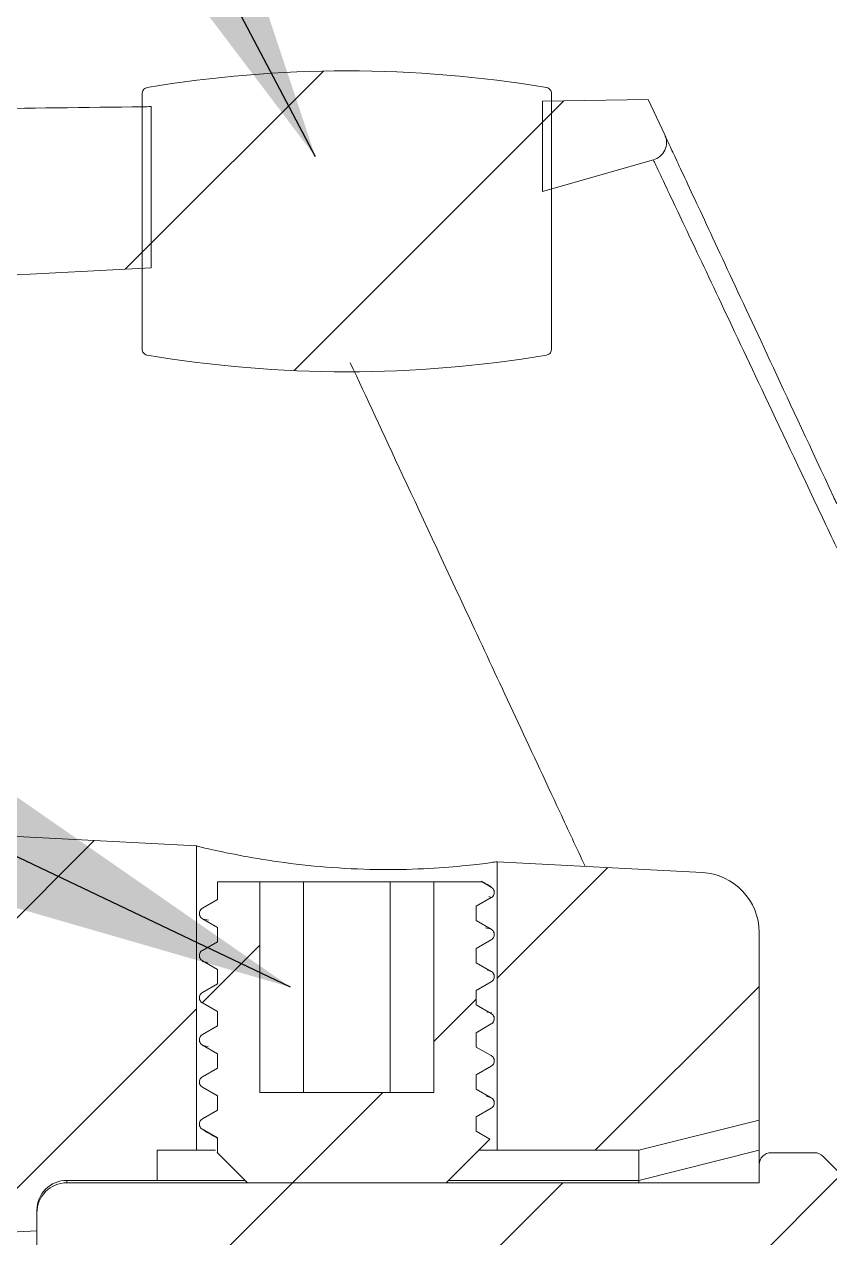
# Model space of a CAD drawing. Extents: x 14808 to 20058, y -13198 to -11680.
# Drawn here: x 15177.09 to 15183.78, y -12715.9 to -12705.82 of the extents above; entities that cross this region are included whole.
import ezdxf

# ---------------------------------------------------------------- set-up
doc = ezdxf.new("R2010")
doc.units = 0
doc.header["$LTSCALE"] = 7
doc.header["$MEASUREMENT"] = 0
doc.layers.get('0').update_dxf_attribs({"color": 2, "linetype": 'CONTINUOUS'})
doc.styles.add('GHS', font='romans', dxfattribs={"bigfont": 'ghs'})
doc.dimstyles.new('STANDARD$7', dxfattribs={"dimtxt": 3.5, "dimasz": 3, "dimexe": 1, "dimexo": 0.0625, "dimgap": 1, "dimtad": 1, "dimdec": 4, "dimzin": 0, "dimdsep": 46, "dimtxsty": 'GHS', "dimcen": 1, "dimclrt": 2, "dimadec": 0, "dimazin": 0, "dimtfac": 1, "dimtdec": 4, "dimtofl": 0, "dimtmove": 0, "dimatfit": 3, "dimfxl": 1, "dimtolj": 1, "dimtzin": 0, "dimarcsym": 0})
pattern_1 = [(45, (-106.4756, 39.5322), (-0.561266, 0.561266), [])]

# ---------------------------------------------------------------- blocks, each defined once
blk = doc.blocks.new('A$C7AC5709A')
at = {"linetype": 'Continuous', "lineweight": 0}
h = blk.add_hatch(dxfattribs=at)
h.set_pattern_fill('ANSI31', color=2, scale=0.25, style=0)
h.set_pattern_definition(pattern_1)
edge = h.paths.add_edge_path(flags=0)
edge.add_arc((3.9741, 22.2254), 5, 80.4546, 99.5454)
edge.add_spline(control_points=[(3.1449, 27.1562), (3.1427, 27.1558), (3.1405, 27.1551), (3.1385, 27.1541), (3.136, 27.153), (3.1336, 27.1513), (3.1316, 27.1494), (3.1296, 27.1474), (3.1279, 27.1451), (3.1267, 27.1426), (3.1254, 27.1401), (3.1246, 27.1373), (3.1243, 27.1345), (3.1242, 27.1335), (3.1241, 27.1325), (3.1241, 27.1315)], knot_values=[0.000174, 0.000174, 0.000174, 0.000174, 0.000201, 0.000201, 0.000201, 0.000235, 0.000235, 0.000235, 0.000269, 0.000269, 0.000269, 0.000302, 0.000302, 0.000302, 0.000314, 0.000314, 0.000314, 0.000314], weights=[1, 1, 1, 1, 1, 1, 1, 1, 1, 1, 1, 1, 1, 1, 1, 1], degree=3, periodic=0)
edge.add_spline(control_points=[(3.1241, 27.1315), (3.1241, 26.7774), (3.1241, 26.4233), (3.1241, 26.0693)], knot_values=[0, 0, 0, 0, 0.004249, 0.004249, 0.004249, 0.004249], weights=[1, 1, 1, 1], degree=3, periodic=0)
edge.add_spline(control_points=[(3.1241, 26.0693), (3.1241, 26.0666), (3.1245, 26.0639), (3.1254, 26.0614), (3.1263, 26.0587), (3.1276, 26.0562), (3.1293, 26.054), (3.131, 26.0517), (3.1332, 26.0498), (3.1355, 26.0483), (3.1379, 26.0468), (3.1405, 26.0456), (3.1432, 26.045), (3.1438, 26.0448), (3.1444, 26.0447), (3.1449, 26.0446)], knot_values=[0.000002, 0.000002, 0.000002, 0.000002, 0.000034, 0.000034, 0.000034, 0.000067, 0.000067, 0.000067, 0.000101, 0.000101, 0.000101, 0.000134, 0.000134, 0.000134, 0.000141, 0.000141, 0.000141, 0.000141], weights=[1, 1, 1, 1, 1, 1, 1, 1, 1, 1, 1, 1, 1, 1, 1, 1], degree=3, periodic=0)
edge.add_arc((3.9741, 30.9754), 5, 260.4546, 279.5454)
edge.add_spline(control_points=[(4.8032, 26.0446), (4.8055, 26.045), (4.8076, 26.0457), (4.8097, 26.0466), (4.8122, 26.0478), (4.8146, 26.0494), (4.8166, 26.0514), (4.8186, 26.0534), (4.8203, 26.0557), (4.8215, 26.0582), (4.8227, 26.0607), (4.8236, 26.0635), (4.8239, 26.0662), (4.824, 26.0672), (4.8241, 26.0683), (4.8241, 26.0693)], knot_values=[0.000174, 0.000174, 0.000174, 0.000174, 0.000201, 0.000201, 0.000201, 0.000235, 0.000235, 0.000235, 0.000269, 0.000269, 0.000269, 0.000302, 0.000302, 0.000302, 0.000314, 0.000314, 0.000314, 0.000314], weights=[1, 1, 1, 1, 1, 1, 1, 1, 1, 1, 1, 1, 1, 1, 1, 1], degree=3, periodic=0)
edge.add_spline(control_points=[(4.8241, 26.0693), (4.8241, 26.4233), (4.8241, 26.7774), (4.8241, 27.1315)], knot_values=[0, 0, 0, 0, 0.004249, 0.004249, 0.004249, 0.004249], weights=[1, 1, 1, 1], degree=3, periodic=0)
edge.add_spline(control_points=[(4.8241, 27.1315), (4.8241, 27.1342), (4.8237, 27.1369), (4.8228, 27.1394), (4.8219, 27.1421), (4.8206, 27.1446), (4.8189, 27.1468), (4.8171, 27.149), (4.815, 27.151), (4.8127, 27.1525), (4.8103, 27.154), (4.8077, 27.1551), (4.805, 27.1558), (4.8044, 27.1559), (4.8038, 27.1561), (4.8032, 27.1562)], knot_values=[0.000002, 0.000002, 0.000002, 0.000002, 0.000034, 0.000034, 0.000034, 0.000067, 0.000067, 0.000067, 0.000101, 0.000101, 0.000101, 0.000134, 0.000134, 0.000134, 0.000141, 0.000141, 0.000141, 0.000141], weights=[1, 1, 1, 1, 1, 1, 1, 1, 1, 1, 1, 1, 1, 1, 1, 1], degree=3, periodic=0)
h = blk.add_hatch(dxfattribs=at)
h.set_pattern_fill('ANSI31', color=2, scale=0.25, style=0)
h.set_pattern_definition(pattern_1)
edge = h.paths.add_edge_path(flags=0)
edge.add_spline(control_points=[(0.9775, 27.0461), (0.9405, 27.0463), (0.7503, 27.0449), (0.7178, 26.9172)], knot_values=[0.000006, 0.000006, 0.000006, 0.000006, 0.99971, 0.99971, 0.99971, 0.99971], weights=[1, 1, 1, 1], degree=3, periodic=0)
edge.add_spline(control_points=[(0.7178, 26.9172), (0.3165, 25.3336), (0.2737, 23.6697), (0.2737, 22.0356), (0.2735, 18.6317), (0.2737, 15.2277), (0.2737, 11.8237), (0.2737, 8.4739), (0.4253, 5.1007), (0, 1.778)], knot_values=[0.000361, 0.000361, 0.000361, 0.000361, 0.019969, 0.019969, 0.019969, 0.060638, 0.060638, 0.060638, 0.100677, 0.100677, 0.100677, 0.100677], weights=[1, 1, 1, 1, 1, 1, 1, 1, 1, 1], degree=3, periodic=0)
edge.add_spline(control_points=[(0, 1.778), (-0.0035, 1.7502), (-0.0023, 1.7214), (0.0035, 1.694), (0.0094, 1.6666), (0.02, 1.6398), (0.0346, 1.6159), (0.0491, 1.5922), (0.0679, 1.5706), (0.0894, 1.5528), (0.1113, 1.5348), (0.1368, 1.5205), (0.1634, 1.5108), (0.1897, 1.5013), (0.2179, 1.4964), (0.2458, 1.4962), (0.2734, 1.496), (0.3015, 1.5004), (0.3277, 1.5092), (0.3543, 1.5182), (0.3797, 1.5318), (0.4019, 1.5492), (0.4165, 1.5606), (0.4299, 1.5737), (0.4417, 1.5881)], knot_values=[0, 0, 0, 0, 0.000336, 0.000336, 0.000336, 0.000672, 0.000672, 0.000672, 0.001006, 0.001006, 0.001006, 0.001347, 0.001347, 0.001347, 0.001682, 0.001682, 0.001682, 0.002013, 0.002013, 0.002013, 0.00235, 0.00235, 0.00235, 0.002572, 0.002572, 0.002572, 0.002572], weights=[1, 1, 1, 1, 1, 1, 1, 1, 1, 1, 1, 1, 1, 1, 1, 1, 1, 1, 1, 1, 1, 1, 1, 1, 1], degree=3, periodic=0)
edge.add_spline(control_points=[(0.4417, 1.5881), (0.632, 1.8214), (0.8052, 2.07), (0.9563, 2.3304), (1.2647, 2.8622), (1.4737, 3.4576), (1.5962, 4.06), (1.7173, 4.6557), (1.4673, 5.2696), (1.3683, 5.8694), (1.2394, 6.6507), (1.2738, 7.4512), (1.2742, 8.243), (1.275, 9.8254), (1.2831, 11.4079), (1.2711, 12.9902), (1.2684, 13.3341), (1.2806, 13.6861), (1.3755, 14.0167), (1.4529, 14.2864), (1.5792, 14.5461), (1.7426, 14.7741), (1.9062, 15.0024), (2.1116, 15.2055), (2.3416, 15.3666), (2.5715, 15.5278), (2.8326, 15.6514), (3.103, 15.7273), (3.4972, 15.838), (3.9181, 15.8218), (4.3276, 15.8254), (5.5014, 15.8356), (6.6753, 15.8459), (7.8491, 15.8561)], knot_values=[0, 0, 0, 0, 0.003613, 0.003613, 0.003613, 0.011075, 0.011075, 0.011075, 0.018772, 0.018772, 0.018772, 0.028868, 0.028868, 0.028868, 0.049028, 0.049028, 0.049028, 0.053435, 0.053435, 0.053435, 0.057027, 0.057027, 0.057027, 0.060621, 0.060621, 0.060621, 0.064216, 0.064216, 0.064216, 0.069481, 0.069481, 0.069481, 0.084536, 0.084536, 0.084536, 0.084536], weights=[1, 1, 1, 1, 1, 1, 1, 1, 1, 1, 1, 1, 1, 1, 1, 1, 1, 1, 1, 1, 1, 1, 1, 1, 1, 1, 1, 1, 1, 1, 1, 1, 1, 1], degree=3, periodic=0)
edge.add_line((7.8491, 15.8561), (7.8491, 16.0411))
edge.add_arc((7.7741, 16.0411), 0.075, 0, 81.8882)
edge.add_line((7.7847, 16.1153), (6.1015, 16.3552))
edge.add_spline(control_points=[(6.1015, 16.3552), (4.5625, 16.4359), (3.0234, 16.5165), (1.4844, 16.5972)], knot_values=[0, 0, 0, 0, 0.018494, 0.018494, 0.018494, 0.018494], weights=[1, 1, 1, 1], degree=3, periodic=0)
edge.add_spline(control_points=[(1.4844, 16.5972), (1.4423, 16.5994), (1.4002, 16.6052), (1.359, 16.6145), (1.2771, 16.6329), (1.1973, 16.6657), (1.1261, 16.7102), (1.0549, 16.7547), (0.9905, 16.8121), (0.938, 16.8776), (0.8856, 16.9432), (0.8437, 17.0187), (0.816, 17.0979), (0.7882, 17.1771), (0.7737, 17.2622), (0.7737, 17.3462)], knot_values=[0, 0, 0, 0, 0.000506, 0.000506, 0.000506, 0.001524, 0.001524, 0.001524, 0.002543, 0.002543, 0.002543, 0.003561, 0.003561, 0.003561, 0.004579, 0.004579, 0.004579, 0.004579], weights=[1, 1, 1, 1, 1, 1, 1, 1, 1, 1, 1, 1, 1, 1, 1, 1], degree=3, periodic=0)
edge.add_spline(control_points=[(0.7737, 17.3462), (0.7737, 17.8508), (0.7737, 18.3555), (0.7737, 18.8602)], knot_values=[0.000037, 0.000037, 0.000037, 0.000037, 0.006093, 0.006093, 0.006093, 0.006093], weights=[1, 1, 1, 1], degree=3, periodic=0)
edge.add_spline(control_points=[(0.7737, 18.8602), (0.7737, 18.9024), (0.7773, 18.9447), (0.7843, 18.9863), (0.7985, 19.0691), (0.8271, 19.1505), (0.8678, 19.2239), (0.9085, 19.2973), (0.9624, 19.3647), (1.0251, 19.4205), (1.0879, 19.4763), (1.1611, 19.5221), (1.2387, 19.5539), (1.3164, 19.5858), (1.4006, 19.6048), (1.4844, 19.6092)], knot_values=[0, 0, 0, 0, 0.000506, 0.000506, 0.000506, 0.001524, 0.001524, 0.001524, 0.002543, 0.002543, 0.002543, 0.003561, 0.003561, 0.003561, 0.004579, 0.004579, 0.004579, 0.004579], weights=[1, 1, 1, 1, 1, 1, 1, 1, 1, 1, 1, 1, 1, 1, 1, 1], degree=3, periodic=0)
edge.add_line((1.4844, 19.6092), (5.4497, 19.817))
edge.add_arc((5.4366, 20.0666), 0.25, 273, 360)
edge.add_line((5.6866, 20.0666), (5.6866, 20.2211))
edge.add_line((5.6866, 20.2211), (5.1866, 20.3461))
edge.add_line((5.1866, 20.3461), (2.8116, 20.3461))
edge.add_arc((2.8116, 20.4711), 0.125, 180, 270, ccw=False)
edge.add_line((2.6866, 20.4711), (2.6866, 20.5561))
edge.add_line((2.6866, 20.5561), (2.1473, 20.5844))
edge.add_arc((2.1866, 21.3334), 0.75, 180, 267, ccw=False)
edge.add_line((1.4366, 21.3334), (1.4366, 21.6289))
edge.add_arc((2.1866, 21.6289), 0.75, 93, 180, ccw=False)
edge.add_line((2.1473, 22.3779), (2.6866, 22.4061))
edge.add_line((2.6866, 22.4061), (2.6866, 22.4911))
edge.add_arc((2.8116, 22.4911), 0.125, 90, 180, ccw=False)
edge.add_line((2.8116, 22.6161), (3.1866, 22.6161))
edge.add_line((3.1866, 22.6161), (3.1866, 22.7411))
edge.add_line((3.1866, 22.7411), (3.3491, 22.7411))
edge.add_spline(control_points=[(3.3491, 22.7411), (3.3491, 23.1203), (3.3491, 23.4994), (3.3491, 23.8786), (3.3491, 23.9208), (3.3491, 23.9631), (3.3491, 24.0054)], knot_values=[1747.62045, 1747.62045, 1747.62045, 1747.62045, 1747.625, 1747.625, 1747.625, 1747.625507, 1747.625507, 1747.625507, 1747.625507], weights=[1, 1, 1, 1, 1, 1, 1], degree=3, periodic=0)
edge.add_line((3.3491, 24.0054), (1.5686, 24.0987))
edge.add_arc((1.6079, 24.8476), 0.75, 173.5343, 267, ccw=False)
edge.add_spline(control_points=[(0.8626, 24.9321), (0.892, 25.1911), (0.9286, 25.4493), (0.9723, 25.7062)], knot_values=[0.001981, 0.001981, 0.001981, 0.001981, 0.005108, 0.005108, 0.005108, 0.005108], weights=[1, 1, 1, 1], degree=3, periodic=0)
edge.add_spline(control_points=[(0.9723, 25.7062), (0.9865, 25.789), (1.0151, 25.8705), (1.0558, 25.944), (1.0965, 26.0174), (1.1505, 26.0848), (1.2132, 26.1406), (1.2759, 26.1964), (1.3491, 26.2422), (1.4268, 26.2741), (1.5044, 26.3059), (1.5886, 26.3249), (1.6725, 26.3293)], knot_values=[0, 0, 0, 0, 0.001008, 0.001008, 0.001008, 0.002015, 0.002015, 0.002015, 0.003023, 0.003023, 0.003023, 0.00403, 0.00403, 0.00403, 0.00403], weights=[1, 1, 1, 1, 1, 1, 1, 1, 1, 1, 1, 1, 1], degree=3, periodic=0)
edge.add_line((1.6725, 26.3293), (3.1616, 26.4073))
edge.add_spline(control_points=[(3.1616, 26.4073), (3.1616, 26.5845), (3.1616, 26.7617), (3.1616, 26.939), (3.1616, 26.985), (3.1616, 27.031), (3.1616, 27.077)], knot_values=[2271.910373, 2271.910373, 2271.910373, 2271.910373, 2271.9125, 2271.9125, 2271.9125, 2271.913052, 2271.913052, 2271.913052, 2271.913052], weights=[1, 1, 1, 1, 1, 1, 1], degree=3, periodic=0)
edge.add_spline(control_points=[(3.1616, 27.077), (2.9114, 27.0737), (2.6612, 27.0705), (2.411, 27.0672), (1.9331, 27.0608), (1.4553, 27.0542), (0.9775, 27.0463)], knot_values=[0.008259, 0.008259, 0.008259, 0.008259, 0.011262, 0.011262, 0.011262, 0.016996, 0.016996, 0.016996, 0.016996], weights=[1, 1, 1, 1, 1, 1, 1], degree=3, periodic=0)
h = blk.add_hatch(dxfattribs=at)
h.set_pattern_fill('ANSI31', color=2, scale=0.25, style=0)
h.set_pattern_definition(pattern_1)
edge = h.paths.add_edge_path(flags=0)
edge.add_arc((5.2266, 26.9276), 0.075, 285.8974, 385)
edge.add_line((5.2946, 26.9593), (5.2261, 27.1061))
edge.add_spline(control_points=[(5.2261, 27.1061), (5.0824, 27.1038), (4.9357, 27.1014), (4.7866, 27.0992)], knot_values=[0, 0, 0, 0, 0.108115, 0.108115, 0.108115, 0.108115], weights=[1, 1, 1, 1], degree=3, periodic=0)
edge.add_spline(control_points=[(4.7866, 27.0992), (4.7866, 27.0458), (4.7866, 26.9924), (4.7866, 26.939), (4.7866, 26.8674), (4.7866, 26.7958), (4.7866, 26.7243)], knot_values=[2271.911859, 2271.911859, 2271.911859, 2271.911859, 2271.9125, 2271.9125, 2271.9125, 2271.913359, 2271.913359, 2271.913359, 2271.913359], weights=[1, 1, 1, 1, 1, 1, 1], degree=3, periodic=0)
edge.add_spline(control_points=[(4.7866, 26.7243), (4.9401, 26.768), (5.0936, 26.8117), (5.2472, 26.8555)], knot_values=[0.004149, 0.004149, 0.004149, 0.004149, 0.006064, 0.006064, 0.006064, 0.006064], weights=[1, 1, 1, 1], degree=3, periodic=0)
h = blk.add_hatch(dxfattribs=at)
h.set_pattern_fill('ANSI31', color=2, scale=0.25, style=0)
h.set_pattern_definition(pattern_1)
edge = h.paths.add_edge_path(flags=0)
edge.add_line((5.1866, 22.7411), (5.6866, 22.8661))
edge.add_line((5.6866, 22.8661), (5.6866, 23.6456))
edge.add_arc((5.4366, 23.6456), 0.25, 0, 87)
edge.add_line((5.4497, 23.8953), (4.5991, 23.9398))
edge.add_spline(control_points=[(4.5991, 23.9398), (4.5991, 23.9194), (4.5991, 23.899), (4.5991, 23.8786), (4.5991, 23.4994), (4.5991, 23.1203), (4.5991, 22.7411)], knot_values=[1747.624755, 1747.624755, 1747.624755, 1747.624755, 1747.625, 1747.625, 1747.625, 1747.62955, 1747.62955, 1747.62955, 1747.62955], weights=[1, 1, 1, 1, 1, 1, 1], degree=3, periodic=0)
edge.add_line((4.5991, 22.7411), (5.1866, 22.7411))
h = blk.add_hatch(dxfattribs=at)
h.set_pattern_fill('ANSI31', color=2, scale=0.25, style=0)
h.set_pattern_definition(pattern_1)
edge = h.paths.add_edge_path(flags=0)
edge.add_line((4.3349, 23.8561), (4.3349, 22.9811))
edge.add_line((4.3349, 22.9811), (3.6132, 22.9811))
edge.add_line((3.6132, 22.9811), (3.6132, 23.8561))
edge.add_line((3.6132, 23.8561), (3.4366, 23.8561))
edge.add_spline(control_points=[(3.4366, 23.8561), (3.4366, 23.8316), (3.4366, 23.8071), (3.4366, 23.7826)], knot_values=[1502.956938, 1502.956938, 1502.956938, 1502.956938, 1502.957232, 1502.957232, 1502.957232, 1502.957232], weights=[1, 1, 1, 1], degree=3, periodic=0)
edge.add_line((3.4366, 23.7826), (3.3741, 23.7466))
edge.add_spline(control_points=[(3.3741, 23.7466), (3.3717, 23.7452), (3.3695, 23.7433), (3.3677, 23.7412), (3.3659, 23.7391), (3.3644, 23.7366), (3.3634, 23.734), (3.3623, 23.7314), (3.3618, 23.7286), (3.3617, 23.7258), (3.3616, 23.723), (3.3619, 23.7201), (3.3628, 23.7174), (3.3636, 23.7147), (3.3649, 23.7122), (3.3666, 23.7099), (3.3683, 23.7077), (3.3703, 23.7057), (3.3727, 23.7041), (3.3731, 23.7038), (3.3736, 23.7035), (3.3741, 23.7032)], knot_values=[0, 0, 0, 0, 0.000034, 0.000034, 0.000034, 0.000067, 0.000067, 0.000067, 0.000101, 0.000101, 0.000101, 0.000134, 0.000134, 0.000134, 0.000168, 0.000168, 0.000168, 0.000202, 0.000202, 0.000202, 0.000209, 0.000209, 0.000209, 0.000209], weights=[1, 1, 1, 1, 1, 1, 1, 1, 1, 1, 1, 1, 1, 1, 1, 1, 1, 1, 1, 1, 1, 1], degree=3, periodic=0)
edge.add_line((3.3741, 23.7032), (3.4366, 23.6671))
edge.add_spline(control_points=[(3.4366, 23.6671), (3.4366, 23.6473), (3.4366, 23.6274), (3.4366, 23.6076)], knot_values=[1502.957693, 1502.957693, 1502.957693, 1502.957693, 1502.957932, 1502.957932, 1502.957932, 1502.957932], weights=[1, 1, 1, 1], degree=3, periodic=0)
edge.add_line((3.4366, 23.6076), (3.3741, 23.5716))
edge.add_spline(control_points=[(3.3741, 23.5716), (3.3717, 23.5702), (3.3695, 23.5683), (3.3677, 23.5662), (3.3659, 23.5641), (3.3644, 23.5616), (3.3634, 23.559), (3.3623, 23.5564), (3.3618, 23.5536), (3.3617, 23.5508), (3.3616, 23.548), (3.3619, 23.5451), (3.3628, 23.5424), (3.3636, 23.5397), (3.3649, 23.5372), (3.3666, 23.5349), (3.3683, 23.5327), (3.3703, 23.5307), (3.3727, 23.5291), (3.3731, 23.5288), (3.3736, 23.5285), (3.3741, 23.5282)], knot_values=[0, 0, 0, 0, 0.000034, 0.000034, 0.000034, 0.000067, 0.000067, 0.000067, 0.000101, 0.000101, 0.000101, 0.000134, 0.000134, 0.000134, 0.000168, 0.000168, 0.000168, 0.000202, 0.000202, 0.000202, 0.000209, 0.000209, 0.000209, 0.000209], weights=[1, 1, 1, 1, 1, 1, 1, 1, 1, 1, 1, 1, 1, 1, 1, 1, 1, 1, 1, 1, 1, 1], degree=3, periodic=0)
edge.add_line((3.3741, 23.5282), (3.4366, 23.4921))
edge.add_spline(control_points=[(3.4366, 23.4921), (3.4366, 23.4723), (3.4366, 23.4524), (3.4366, 23.4326)], knot_values=[1502.958393, 1502.958393, 1502.958393, 1502.958393, 1502.958632, 1502.958632, 1502.958632, 1502.958632], weights=[1, 1, 1, 1], degree=3, periodic=0)
edge.add_line((3.4366, 23.4326), (3.3741, 23.3966))
edge.add_spline(control_points=[(3.3741, 23.3966), (3.3717, 23.3952), (3.3695, 23.3933), (3.3677, 23.3912), (3.3659, 23.3891), (3.3644, 23.3866), (3.3634, 23.384), (3.3623, 23.3814), (3.3618, 23.3786), (3.3617, 23.3758), (3.3616, 23.373), (3.3619, 23.3701), (3.3628, 23.3674), (3.3636, 23.3647), (3.3649, 23.3622), (3.3666, 23.3599), (3.3683, 23.3577), (3.3703, 23.3557), (3.3727, 23.3541), (3.3731, 23.3538), (3.3736, 23.3535), (3.3741, 23.3532)], knot_values=[0, 0, 0, 0, 0.000034, 0.000034, 0.000034, 0.000067, 0.000067, 0.000067, 0.000101, 0.000101, 0.000101, 0.000134, 0.000134, 0.000134, 0.000168, 0.000168, 0.000168, 0.000202, 0.000202, 0.000202, 0.000209, 0.000209, 0.000209, 0.000209], weights=[1, 1, 1, 1, 1, 1, 1, 1, 1, 1, 1, 1, 1, 1, 1, 1, 1, 1, 1, 1, 1, 1], degree=3, periodic=0)
edge.add_line((3.3741, 23.3532), (3.4366, 23.3171))
edge.add_spline(control_points=[(3.4366, 23.3171), (3.4366, 23.2973), (3.4366, 23.2774), (3.4366, 23.2576)], knot_values=[1502.959093, 1502.959093, 1502.959093, 1502.959093, 1502.959332, 1502.959332, 1502.959332, 1502.959332], weights=[1, 1, 1, 1], degree=3, periodic=0)
edge.add_line((3.4366, 23.2576), (3.3741, 23.2216))
edge.add_spline(control_points=[(3.3741, 23.2216), (3.3717, 23.2202), (3.3695, 23.2183), (3.3677, 23.2162), (3.3659, 23.2141), (3.3644, 23.2116), (3.3634, 23.209), (3.3623, 23.2064), (3.3618, 23.2036), (3.3617, 23.2008), (3.3616, 23.198), (3.3619, 23.1951), (3.3628, 23.1924), (3.3636, 23.1897), (3.3649, 23.1872), (3.3666, 23.1849), (3.3683, 23.1827), (3.3703, 23.1807), (3.3727, 23.1791), (3.3731, 23.1788), (3.3736, 23.1785), (3.3741, 23.1782)], knot_values=[0, 0, 0, 0, 0.000034, 0.000034, 0.000034, 0.000067, 0.000067, 0.000067, 0.000101, 0.000101, 0.000101, 0.000134, 0.000134, 0.000134, 0.000168, 0.000168, 0.000168, 0.000202, 0.000202, 0.000202, 0.000209, 0.000209, 0.000209, 0.000209], weights=[1, 1, 1, 1, 1, 1, 1, 1, 1, 1, 1, 1, 1, 1, 1, 1, 1, 1, 1, 1, 1, 1], degree=3, periodic=0)
edge.add_line((3.3741, 23.1782), (3.4366, 23.1421))
edge.add_spline(control_points=[(3.4366, 23.1421), (3.4366, 23.1223), (3.4366, 23.1024), (3.4366, 23.0826)], knot_values=[1502.959793, 1502.959793, 1502.959793, 1502.959793, 1502.960032, 1502.960032, 1502.960032, 1502.960032], weights=[1, 1, 1, 1], degree=3, periodic=0)
edge.add_line((3.4366, 23.0826), (3.3741, 23.0466))
edge.add_spline(control_points=[(3.3741, 23.0466), (3.3717, 23.0452), (3.3695, 23.0433), (3.3677, 23.0412), (3.3659, 23.0391), (3.3644, 23.0366), (3.3634, 23.034), (3.3623, 23.0314), (3.3618, 23.0286), (3.3617, 23.0258), (3.3616, 23.023), (3.3619, 23.0201), (3.3628, 23.0174), (3.3636, 23.0147), (3.3649, 23.0122), (3.3666, 23.0099), (3.3683, 23.0077), (3.3703, 23.0057), (3.3727, 23.0041), (3.3731, 23.0038), (3.3736, 23.0035), (3.3741, 23.0032)], knot_values=[0, 0, 0, 0, 0.000034, 0.000034, 0.000034, 0.000067, 0.000067, 0.000067, 0.000101, 0.000101, 0.000101, 0.000134, 0.000134, 0.000134, 0.000168, 0.000168, 0.000168, 0.000202, 0.000202, 0.000202, 0.000209, 0.000209, 0.000209, 0.000209], weights=[1, 1, 1, 1, 1, 1, 1, 1, 1, 1, 1, 1, 1, 1, 1, 1, 1, 1, 1, 1, 1, 1], degree=3, periodic=0)
edge.add_line((3.3741, 23.0032), (3.4366, 22.9671))
edge.add_spline(control_points=[(3.4366, 22.9671), (3.4366, 22.9473), (3.4366, 22.9274), (3.4366, 22.9076)], knot_values=[1502.960493, 1502.960493, 1502.960493, 1502.960493, 1502.960732, 1502.960732, 1502.960732, 1502.960732], weights=[1, 1, 1, 1], degree=3, periodic=0)
edge.add_line((3.4366, 22.9076), (3.3741, 22.8716))
edge.add_spline(control_points=[(3.3741, 22.8716), (3.3717, 22.8702), (3.3695, 22.8683), (3.3677, 22.8662), (3.3659, 22.8641), (3.3644, 22.8616), (3.3634, 22.859), (3.3623, 22.8564), (3.3618, 22.8536), (3.3617, 22.8508), (3.3616, 22.848), (3.3619, 22.8451), (3.3628, 22.8424), (3.3636, 22.8397), (3.3649, 22.8372), (3.3666, 22.8349), (3.3683, 22.8327), (3.3703, 22.8307), (3.3727, 22.8291), (3.3731, 22.8288), (3.3736, 22.8285), (3.3741, 22.8282)], knot_values=[0, 0, 0, 0, 0.000034, 0.000034, 0.000034, 0.000067, 0.000067, 0.000067, 0.000101, 0.000101, 0.000101, 0.000134, 0.000134, 0.000134, 0.000168, 0.000168, 0.000168, 0.000202, 0.000202, 0.000202, 0.000209, 0.000209, 0.000209, 0.000209], weights=[1, 1, 1, 1, 1, 1, 1, 1, 1, 1, 1, 1, 1, 1, 1, 1, 1, 1, 1, 1, 1, 1], degree=3, periodic=0)
edge.add_line((3.3741, 22.8282), (3.4366, 22.7921))
edge.add_spline(control_points=[(3.4366, 22.7921), (3.4366, 22.7723), (3.4366, 22.7524), (3.4366, 22.7326)], knot_values=[1502.961193, 1502.961193, 1502.961193, 1502.961193, 1502.961432, 1502.961432, 1502.961432, 1502.961432], weights=[1, 1, 1, 1], degree=3, periodic=0)
edge.add_line((3.4366, 22.7326), (3.4357, 22.7321))
edge.add_line((3.4357, 22.7321), (3.5616, 22.6061))
edge.add_line((3.5616, 22.6061), (4.3866, 22.6061))
edge.add_line((4.3866, 22.6061), (4.568, 22.7875))
edge.add_line((4.568, 22.7875), (4.5116, 22.8201))
edge.add_spline(control_points=[(4.5116, 22.8201), (4.5116, 22.8399), (4.5116, 22.8598), (4.5116, 22.8796)], knot_values=[1502.953918, 1502.953918, 1502.953918, 1502.953918, 1502.954157, 1502.954157, 1502.954157, 1502.954157], weights=[1, 1, 1, 1], degree=3, periodic=0)
edge.add_line((4.5116, 22.8796), (4.574, 22.9157))
edge.add_spline(control_points=[(4.574, 22.9157), (4.5765, 22.9171), (4.5787, 22.9189), (4.5805, 22.921), (4.5823, 22.9232), (4.5838, 22.9256), (4.5848, 22.9282), (4.5858, 22.9309), (4.5864, 22.9337), (4.5865, 22.9365), (4.5866, 22.9393), (4.5862, 22.9421), (4.5854, 22.9448), (4.5846, 22.9475), (4.5833, 22.9501), (4.5816, 22.9523), (4.5799, 22.9546), (4.5778, 22.9566), (4.5755, 22.9581), (4.575, 22.9585), (4.5745, 22.9588), (4.574, 22.9591)], knot_values=[0, 0, 0, 0, 0.000034, 0.000034, 0.000034, 0.000067, 0.000067, 0.000067, 0.000101, 0.000101, 0.000101, 0.000134, 0.000134, 0.000134, 0.000168, 0.000168, 0.000168, 0.000202, 0.000202, 0.000202, 0.000209, 0.000209, 0.000209, 0.000209], weights=[1, 1, 1, 1, 1, 1, 1, 1, 1, 1, 1, 1, 1, 1, 1, 1, 1, 1, 1, 1, 1, 1], degree=3, periodic=0)
edge.add_line((4.574, 22.9591), (4.5116, 22.9951))
edge.add_spline(control_points=[(4.5116, 22.9951), (4.5116, 23.0149), (4.5116, 23.0348), (4.5116, 23.0546)], knot_values=[1502.954618, 1502.954618, 1502.954618, 1502.954618, 1502.954857, 1502.954857, 1502.954857, 1502.954857], weights=[1, 1, 1, 1], degree=3, periodic=0)
edge.add_line((4.5116, 23.0546), (4.574, 23.0907))
edge.add_spline(control_points=[(4.574, 23.0907), (4.5765, 23.0921), (4.5787, 23.0939), (4.5805, 23.096), (4.5823, 23.0982), (4.5838, 23.1006), (4.5848, 23.1032), (4.5858, 23.1059), (4.5864, 23.1087), (4.5865, 23.1115), (4.5866, 23.1143), (4.5862, 23.1171), (4.5854, 23.1198), (4.5846, 23.1225), (4.5833, 23.1251), (4.5816, 23.1273), (4.5799, 23.1296), (4.5778, 23.1316), (4.5755, 23.1331), (4.575, 23.1335), (4.5745, 23.1338), (4.574, 23.1341)], knot_values=[0, 0, 0, 0, 0.000034, 0.000034, 0.000034, 0.000067, 0.000067, 0.000067, 0.000101, 0.000101, 0.000101, 0.000134, 0.000134, 0.000134, 0.000168, 0.000168, 0.000168, 0.000202, 0.000202, 0.000202, 0.000209, 0.000209, 0.000209, 0.000209], weights=[1, 1, 1, 1, 1, 1, 1, 1, 1, 1, 1, 1, 1, 1, 1, 1, 1, 1, 1, 1, 1, 1], degree=3, periodic=0)
edge.add_line((4.574, 23.1341), (4.5116, 23.1701))
edge.add_spline(control_points=[(4.5116, 23.1701), (4.5116, 23.1899), (4.5116, 23.2098), (4.5116, 23.2296)], knot_values=[1502.955318, 1502.955318, 1502.955318, 1502.955318, 1502.955557, 1502.955557, 1502.955557, 1502.955557], weights=[1, 1, 1, 1], degree=3, periodic=0)
edge.add_line((4.5116, 23.2296), (4.574, 23.2657))
edge.add_spline(control_points=[(4.574, 23.2657), (4.5765, 23.2671), (4.5787, 23.2689), (4.5805, 23.271), (4.5823, 23.2732), (4.5838, 23.2756), (4.5848, 23.2782), (4.5858, 23.2809), (4.5864, 23.2837), (4.5865, 23.2865), (4.5866, 23.2893), (4.5862, 23.2921), (4.5854, 23.2948), (4.5846, 23.2975), (4.5833, 23.3001), (4.5816, 23.3023), (4.5799, 23.3046), (4.5778, 23.3066), (4.5755, 23.3081), (4.575, 23.3085), (4.5745, 23.3088), (4.574, 23.3091)], knot_values=[0, 0, 0, 0, 0.000034, 0.000034, 0.000034, 0.000067, 0.000067, 0.000067, 0.000101, 0.000101, 0.000101, 0.000134, 0.000134, 0.000134, 0.000168, 0.000168, 0.000168, 0.000202, 0.000202, 0.000202, 0.000209, 0.000209, 0.000209, 0.000209], weights=[1, 1, 1, 1, 1, 1, 1, 1, 1, 1, 1, 1, 1, 1, 1, 1, 1, 1, 1, 1, 1, 1], degree=3, periodic=0)
edge.add_line((4.574, 23.3091), (4.5116, 23.3451))
edge.add_spline(control_points=[(4.5116, 23.3451), (4.5116, 23.3649), (4.5116, 23.3848), (4.5116, 23.4046)], knot_values=[1502.956018, 1502.956018, 1502.956018, 1502.956018, 1502.956257, 1502.956257, 1502.956257, 1502.956257], weights=[1, 1, 1, 1], degree=3, periodic=0)
edge.add_line((4.5116, 23.4046), (4.574, 23.4407))
edge.add_spline(control_points=[(4.574, 23.4407), (4.5765, 23.4421), (4.5787, 23.4439), (4.5805, 23.446), (4.5823, 23.4482), (4.5838, 23.4506), (4.5848, 23.4532), (4.5858, 23.4559), (4.5864, 23.4587), (4.5865, 23.4615), (4.5866, 23.4643), (4.5862, 23.4671), (4.5854, 23.4698), (4.5846, 23.4725), (4.5833, 23.4751), (4.5816, 23.4773), (4.5799, 23.4796), (4.5778, 23.4816), (4.5755, 23.4831), (4.575, 23.4835), (4.5745, 23.4838), (4.574, 23.4841)], knot_values=[0, 0, 0, 0, 0.000034, 0.000034, 0.000034, 0.000067, 0.000067, 0.000067, 0.000101, 0.000101, 0.000101, 0.000134, 0.000134, 0.000134, 0.000168, 0.000168, 0.000168, 0.000202, 0.000202, 0.000202, 0.000209, 0.000209, 0.000209, 0.000209], weights=[1, 1, 1, 1, 1, 1, 1, 1, 1, 1, 1, 1, 1, 1, 1, 1, 1, 1, 1, 1, 1, 1], degree=3, periodic=0)
edge.add_line((4.574, 23.4841), (4.5116, 23.5201))
edge.add_spline(control_points=[(4.5116, 23.5201), (4.5116, 23.5399), (4.5116, 23.5598), (4.5116, 23.5796)], knot_values=[1502.956718, 1502.956718, 1502.956718, 1502.956718, 1502.956957, 1502.956957, 1502.956957, 1502.956957], weights=[1, 1, 1, 1], degree=3, periodic=0)
edge.add_line((4.5116, 23.5796), (4.574, 23.6157))
edge.add_spline(control_points=[(4.574, 23.6157), (4.5765, 23.6171), (4.5787, 23.6189), (4.5805, 23.621), (4.5823, 23.6232), (4.5838, 23.6256), (4.5848, 23.6282), (4.5858, 23.6309), (4.5864, 23.6337), (4.5865, 23.6365), (4.5866, 23.6393), (4.5862, 23.6421), (4.5854, 23.6448), (4.5846, 23.6475), (4.5833, 23.6501), (4.5816, 23.6523), (4.5799, 23.6546), (4.5778, 23.6566), (4.5755, 23.6581), (4.575, 23.6585), (4.5745, 23.6588), (4.574, 23.6591)], knot_values=[0, 0, 0, 0, 0.000034, 0.000034, 0.000034, 0.000067, 0.000067, 0.000067, 0.000101, 0.000101, 0.000101, 0.000134, 0.000134, 0.000134, 0.000168, 0.000168, 0.000168, 0.000202, 0.000202, 0.000202, 0.000209, 0.000209, 0.000209, 0.000209], weights=[1, 1, 1, 1, 1, 1, 1, 1, 1, 1, 1, 1, 1, 1, 1, 1, 1, 1, 1, 1, 1, 1], degree=3, periodic=0)
edge.add_line((4.574, 23.6591), (4.5116, 23.6951))
edge.add_spline(control_points=[(4.5116, 23.6951), (4.5116, 23.7019), (4.5116, 23.7087), (4.5116, 23.7155), (4.5116, 23.7285), (4.5116, 23.7416), (4.5116, 23.7546)], knot_values=[1502.957418, 1502.957418, 1502.957418, 1502.957418, 1502.9575, 1502.9575, 1502.9575, 1502.957657, 1502.957657, 1502.957657, 1502.957657], weights=[1, 1, 1, 1, 1, 1, 1], degree=3, periodic=0)
edge.add_line((4.5116, 23.7546), (4.574, 23.7907))
edge.add_spline(control_points=[(4.574, 23.7907), (4.5765, 23.7921), (4.5787, 23.7939), (4.5805, 23.796), (4.5823, 23.7982), (4.5838, 23.8006), (4.5848, 23.8032), (4.5858, 23.8059), (4.5864, 23.8087), (4.5865, 23.8115), (4.5866, 23.8143), (4.5862, 23.8171), (4.5854, 23.8198), (4.5846, 23.8225), (4.5833, 23.8251), (4.5816, 23.8273), (4.5799, 23.8296), (4.5778, 23.8316), (4.5755, 23.8331), (4.575, 23.8335), (4.5745, 23.8338), (4.574, 23.8341)], knot_values=[0, 0, 0, 0, 0.000034, 0.000034, 0.000034, 0.000067, 0.000067, 0.000067, 0.000101, 0.000101, 0.000101, 0.000134, 0.000134, 0.000134, 0.000168, 0.000168, 0.000168, 0.000202, 0.000202, 0.000202, 0.000209, 0.000209, 0.000209, 0.000209], weights=[1, 1, 1, 1, 1, 1, 1, 1, 1, 1, 1, 1, 1, 1, 1, 1, 1, 1, 1, 1, 1, 1], degree=3, periodic=0)
edge.add_line((4.574, 23.8341), (4.5358, 23.8561))
edge.add_line((4.5358, 23.8561), (4.3349, 23.8561))
h = blk.add_hatch(dxfattribs=at)
h.set_pattern_fill('ANSI31', color=2, scale=0.25, style=0)
h.set_pattern_definition(pattern_1)
edge = h.paths.add_edge_path(flags=0)
edge.add_line((6.1219, 22.5458), (5.9512, 22.7165))
edge.add_arc((5.9159, 22.6811), 0.05, 45, 90)
edge.add_line((5.9159, 22.7311), (5.7366, 22.7311))
edge.add_arc((5.7366, 22.6811), 0.05, 90, 180)
edge.add_line((5.6866, 22.6811), (5.6866, 22.6061))
edge.add_line((5.6866, 22.6061), (2.8116, 22.6061))
edge.add_arc((2.8116, 22.4811), 0.125, 90, 180)
edge.add_line((2.6866, 22.4811), (2.6866, 22.0436))
edge.add_line((2.6866, 22.0436), (3.2464, 21.8936))
edge.add_line((3.2464, 21.8936), (5.5423, 21.8936))
edge.add_arc((5.5423, 21.6436), 0.25, 30, 90, ccw=False)
edge.add_line((5.7588, 21.7686), (5.8526, 21.6061))
edge.add_spline(control_points=[(5.8526, 21.6061), (5.8545, 21.6029), (5.8562, 21.5996), (5.858, 21.5963), (5.8709, 21.5714), (5.8796, 21.544), (5.8836, 21.5163), (5.8875, 21.4886), (5.8867, 21.4599), (5.8813, 21.4324), (5.876, 21.4058), (5.8662, 21.3797), (5.8526, 21.3561)], knot_values=[0.000006, 0.000006, 0.000006, 0.000006, 0.000051, 0.000051, 0.000051, 0.000392, 0.000392, 0.000392, 0.000732, 0.000732, 0.000732, 0.001063, 0.001063, 0.001063, 0.001063], weights=[1, 1, 1, 1, 1, 1, 1, 1, 1, 1, 1, 1, 1], degree=3, periodic=0)
edge.add_line((5.8526, 21.3561), (5.7588, 21.1936))
edge.add_arc((5.5423, 21.3186), 0.25, 270, 330, ccw=False)
edge.add_line((5.5423, 21.0686), (3.2464, 21.0686))
edge.add_line((3.2464, 21.0686), (2.6866, 20.9186))
edge.add_line((2.6866, 20.9186), (2.6866, 20.4811))
edge.add_arc((2.8116, 20.4811), 0.125, 180, 270)
edge.add_line((2.8116, 20.3561), (5.6866, 20.3561))
edge.add_line((5.6866, 20.3561), (5.6866, 19.9311))
edge.add_arc((5.7616, 19.9311), 0.075, 180, 270)
edge.add_line((5.7616, 19.8561), (8.4514, 19.8561))
edge.add_line((8.4514, 19.8561), (8.4599, 19.8946))
edge.add_arc((8.8116, 21.4811), 1.625, 257.501, 329.3264)
edge.add_arc((10.8543, 20.2695), 0.75, 102.5, 149.3264, ccw=False)
edge.add_line((10.692, 21.0017), (11.024, 21.0754))
edge.add_arc((11.1864, 20.3431), 0.75, 76.2084, 102.5, ccw=False)
edge.add_arc((11.6184, 22.1034), 1.0625, 256.2084, 307.1243)
edge.add_arc((12.1843, 21.3559), 0.125, 307.1243, 357.8735)
edge.add_arc((8.8116, 21.4811), 3.5, 357.8735, 362.1937)
edge.add_arc((12.2341, 21.6122), 0.075, 2.1937, 57.5)
edge.add_line((12.2744, 21.6755), (12.2348, 21.7007))
edge.add_arc((12.2751, 21.764), 0.075, 184.6687, 237.5, ccw=False)
edge.add_arc((8.8116, 21.4811), 3.4, 4.6687, 20.3313)
edge.add_arc((12.0701, 22.6885), 0.075, 147.5, 200.3313, ccw=False)
edge.add_line((12.0068, 22.7288), (12.0321, 22.7684))
edge.add_arc((11.9688, 22.8087), 0.075, 327.5, 382.8063)
edge.add_arc((8.8116, 21.4811), 3.5, 22.8063, 27.1265)
edge.add_arc((11.8154, 23.02), 0.125, 27.1265, 77.8757)
edge.add_arc((11.6184, 22.1034), 1.0625, 77.8757, 128.7916)
edge.add_arc((10.4829, 23.5161), 0.75, 282.5, 308.7916, ccw=False)
edge.add_line((10.6453, 22.7839), (10.3132, 22.7103))
edge.add_arc((10.1509, 23.4425), 0.75, 235.6736, 282.5, ccw=False)
edge.add_arc((8.8116, 21.4811), 1.625, 55.6736, 130.721)
edge.add_arc((7.2622, 23.2811), 0.75, 270, 310.721, ccw=False)
edge.add_line((7.2622, 22.5311), (6.1573, 22.5311))
edge.add_arc((6.1573, 22.5811), 0.05, 225, 270, ccw=False)
edge = h.paths.add_edge_path(flags=0)
edge.add_arc((8.8116, 21.4811), 0.5, 0, 360)
at = {"color": 7, "linetype": 'Continuous', "lineweight": 15}
for p, q in [((3.1241, 27.1315), (3.1241, 26.0693)), ((4.8241, 26.0693), (4.8241, 27.1315)), ((3.1616, 26.4073), (3.1616, 27.077)), ((5.2261, 27.1061), (4.7866, 27.0992)), ((4.7866, 27.0992), (4.7866, 26.7243)), ((5.2946, 26.9593), (5.2261, 27.1061)), ((4.7866, 26.7243), (5.2472, 26.8555)), ((1.6725, 26.3293), (3.1616, 26.4073)), ((1.5686, 24.0987), (3.3491, 24.0054)), ((3.3491, 22.7411), (3.3491, 24.0054)), ((4.5991, 23.9398), (4.5991, 22.7411)), ((4.5991, 23.9398), (5.4497, 23.8953)), ((3.4366, 23.7826), (3.4366, 23.8561)), ((3.4366, 23.8561), (3.6132, 23.8561)), ((3.6132, 22.9811), (3.6132, 23.8561)), ((3.7937, 23.8561), (3.6132, 23.8561)), ((3.7937, 22.9811), (3.7937, 23.8561)), ((4.1545, 23.8561), (3.7937, 23.8561)), ((4.1545, 22.9811), (4.1545, 23.8561)), ((4.3349, 23.8561), (4.1545, 23.8561)), ((4.3349, 23.8561), (4.5358, 23.8561)), ((4.3349, 22.9811), (4.3349, 23.8561)), ((4.5358, 23.8561), (4.5357, 23.8561)), ((4.5358, 23.8561), (4.574, 23.8341)), ((4.5639, 23.796), (4.574, 23.7907)), ((4.574, 23.8341), (4.5643, 23.8393)), ((3.3741, 23.7466), (3.4366, 23.7826)), ((4.574, 23.7907), (4.5116, 23.7546)), ((4.5116, 23.7546), (4.5116, 23.6951)), ((3.4366, 23.6671), (3.3741, 23.7032)), ((3.3778, 23.7011), (3.3989, 23.6965)), ((4.5116, 23.6951), (4.574, 23.6591)), ((3.4366, 23.6076), (3.4366, 23.6671)), ((4.5706, 23.661), (4.5494, 23.6657)), ((5.6866, 22.8661), (5.6866, 23.6456)), ((3.3741, 23.5716), (3.4366, 23.6076)), ((4.574, 23.6157), (4.5116, 23.5796)), ((4.5116, 23.5796), (4.5116, 23.5201)), ((3.4366, 23.4921), (3.3741, 23.5282)), ((4.5116, 23.5201), (4.574, 23.4841)), ((3.4366, 23.4326), (3.4366, 23.4921)), ((4.574, 23.4841), (4.5565, 23.4908)), ((3.3741, 23.3966), (3.4366, 23.4326)), ((4.574, 23.4407), (4.5116, 23.4046)), ((4.5116, 23.4046), (4.5116, 23.3451)), ((3.4366, 23.3171), (3.3741, 23.3532)), ((4.5116, 23.3451), (4.574, 23.3091)), ((3.4366, 23.2576), (3.4366, 23.3171)), ((3.3741, 23.2216), (3.4366, 23.2576)), ((4.574, 23.2657), (4.5116, 23.2296)), ((4.5116, 23.2296), (4.5116, 23.1701)), ((3.4366, 23.1421), (3.3741, 23.1782)), ((3.4366, 23.0826), (3.4366, 23.1421)), ((4.5116, 23.1701), (4.574, 23.1341)), ((4.574, 23.0907), (4.5116, 23.0546)), ((3.3741, 23.0466), (3.4366, 23.0826)), ((4.5116, 23.0546), (4.5116, 22.9951)), ((3.4366, 22.9671), (3.3741, 23.0032)), ((4.5116, 22.9951), (4.574, 22.9591)), ((3.4366, 22.9076), (3.4366, 22.9671)), ((4.3349, 22.9811), (3.6132, 22.9811)), ((4.574, 22.9591), (4.5539, 22.9658)), ((3.3741, 22.8716), (3.4366, 22.9076)), ((4.574, 22.9157), (4.5116, 22.8796)), ((4.5116, 22.8796), (4.5116, 22.8201)), ((5.1866, 22.7411), (5.6866, 22.8661)), ((5.6866, 22.8661), (5.6866, 22.7411)), ((3.4366, 22.7921), (3.3741, 22.8282)), ((3.3741, 22.8282), (3.3812, 22.8257)), ((3.4366, 22.7326), (3.4366, 22.7921)), ((4.3866, 22.6061), (4.568, 22.7875)), ((4.5116, 22.8201), (4.568, 22.7875)), ((3.3491, 22.7411), (3.1866, 22.7411)), ((3.1866, 22.7411), (3.1866, 22.6161)), ((3.3491, 22.7411), (3.4283, 22.7411)), ((4.5216, 22.7411), (4.5991, 22.7411)), ((5.1866, 22.7411), (4.5991, 22.7411)), ((5.1866, 22.6161), (5.1866, 22.7411)), ((5.1866, 22.6161), (5.6866, 22.7411)), ((5.6866, 22.7411), (5.6866, 22.6811)), ((3.4357, 22.7321), (3.4366, 22.7326)), ((3.4357, 22.7321), (3.5616, 22.6061)), ((5.9159, 22.7311), (5.7366, 22.7311)), ((6.1219, 22.5458), (5.9512, 22.7165)), ((5.6866, 22.6811), (5.6866, 22.6061)), ((3.1866, 22.6161), (2.8116, 22.6161)), ((5.6866, 22.6061), (2.8116, 22.6061)), ((3.5516, 22.6161), (3.1866, 22.6161)), ((3.5616, 22.6061), (4.3866, 22.6061)), ((5.1866, 22.6161), (4.3966, 22.6161)), ((5.1866, 22.6061), (5.1866, 22.6161)), ((2.6866, 22.4911), (2.6866, 22.4061)), ((2.6866, 22.4811), (2.6866, 22.0436)), ((2.6866, 22.4061), (2.1473, 22.3779))]:
    blk.add_line(p, q, dxfattribs=at)
at = {"color": 8, "linetype": 'Continuous', "lineweight": 15}
blk.add_line((2.8116, 22.6161), (2.8116, 22.6061), dxfattribs=at)
at = {"color": 7, "linetype": 'Continuous', "lineweight": 15}
for centre, radius, start, end in [((3.9741, 22.2254), 5, 80.4546, 99.5454), ((5.2266, 26.9276), 0.075, 285.8974, 25), ((3.9741, 30.9754), 5, 260.4546, 279.5454), ((5.4366, 23.6456), 0.25, 0, 87), ((5.7366, 22.6811), 0.05, 90, 180), ((5.9159, 22.6811), 0.05, 45, 90), ((2.8116, 22.4911), 0.125, 90, 180), ((2.8116, 22.4811), 0.125, 90, 180)]:
    blk.add_arc(centre, radius, start, end, dxfattribs=at)
for points, knots in [([(3.1449, 27.1562), (3.1428, 27.1556), (3.1378, 27.1544), (3.1313, 27.1497), (3.1263, 27.1428), (3.1243, 27.1363), (3.1241, 27.1325), (3.1241, 27.1315)], [0, 0, 0, 0, 0.193167, 0.433261, 0.673354, 0.913448, 1, 1, 1, 1]), ([(4.8241, 27.1315), (4.8238, 27.1342), (4.8233, 27.1397), (4.8192, 27.1471), (4.813, 27.1529), (4.8071, 27.1554), (4.8038, 27.156), (4.8032, 27.1562)], [0, 0, 0, 0, 0.228997, 0.469176, 0.709355, 0.949533, 1, 1, 1, 1]), ([(3.1616, 27.077), (3.1503, 27.0768), (2.9001, 27.0736), (2.411, 27.0672), (1.6942, 27.0576), (1.2164, 27.0501), (0.9775, 27.0463)], [0, 0, 0, 0, 0.0155, 0.343666, 0.671833, 1, 1, 1, 1]), ([(5.2946, 26.9593), (5.3004, 26.9467), (5.3122, 26.9216), (5.4035, 26.7258), (5.5455, 26.4211), (5.7449, 25.9936), (5.9032, 25.6541), (6.0042, 25.4375), (6.0086, 25.4281)], [0, 0, 0, 0, 0.195317, 0.390661, 0.58677, 0.782943, 0.990563, 1, 1, 1, 1]), ([(3.1241, 26.0693), (3.1243, 26.0666), (3.1249, 26.0611), (3.129, 26.0537), (3.1352, 26.0479), (3.141, 26.0454), (3.1444, 26.0447), (3.1449, 26.0446)], [0, 0, 0, 0, 0.228997, 0.469176, 0.709355, 0.949533, 1, 1, 1, 1]), ([(4.8032, 26.0446), (4.8054, 26.0452), (4.8104, 26.0464), (4.8169, 26.0511), (4.8219, 26.058), (4.8239, 26.0644), (4.8241, 26.0683), (4.8241, 26.0693)], [0, 0, 0, 0, 0.193167, 0.433261, 0.673354, 0.913448, 1, 1, 1, 1]), ([(4.9639, 23.9207), (4.9285, 23.9967), (4.7608, 24.3562), (4.4986, 24.9186), (4.1946, 25.5704), (4.0562, 25.8673), (3.9882, 26.0131)], [0, 0, 0, 0, 0.083091, 0.393202, 0.701919, 1, 1, 1, 1]), ([(4.5991, 23.9398), (4.5955, 23.9393), (4.587, 23.9381), (4.5077, 23.9274), (4.3647, 23.9135), (4.1762, 23.9052), (3.9664, 23.9099), (3.7591, 23.9285), (3.5747, 23.9566), (3.4338, 23.9852), (3.3594, 24.0028), (3.352, 24.0047), (3.3491, 24.0054)], [0, 0, 0, 0, 0.076504, 0.182542, 0.289416, 0.396797, 0.503054, 0.608221, 0.714466, 0.822893, 0.931486, 1, 1, 1, 1]), ([(4.5722, 23.8363), (4.5657, 23.8401), (4.5528, 23.8476), (4.5398, 23.8551), (4.5333, 23.8589)], [0, 0, 0, 0, 0.500046, 1, 1, 1, 1]), ([(4.574, 23.7907), (4.5763, 23.7923), (4.5809, 23.7956), (4.5853, 23.8031), (4.587, 23.8115), (4.5859, 23.82), (4.582, 23.8276), (4.5774, 23.832), (4.5745, 23.8337), (4.574, 23.8341)], [0, 0, 0, 0, 0.160944, 0.321882, 0.48295, 0.644139, 0.805343, 0.966452, 1, 1, 1, 1]), ([(3.3741, 23.7466), (3.3719, 23.7449), (3.3673, 23.7416), (3.3629, 23.7341), (3.3612, 23.7258), (3.3623, 23.7173), (3.3662, 23.7097), (3.3708, 23.7052), (3.3737, 23.7035), (3.3741, 23.7032)], [0, 0, 0, 0, 0.160944, 0.321882, 0.48295, 0.644139, 0.805343, 0.966452, 1, 1, 1, 1]), ([(4.574, 23.6157), (4.5763, 23.6173), (4.5809, 23.6206), (4.5853, 23.6281), (4.587, 23.6365), (4.5859, 23.645), (4.582, 23.6526), (4.5774, 23.657), (4.5745, 23.6587), (4.574, 23.6591)], [0, 0, 0, 0, 0.160944, 0.321882, 0.48295, 0.644139, 0.805343, 0.966452, 1, 1, 1, 1]), ([(3.3741, 23.5716), (3.3719, 23.5699), (3.3673, 23.5666), (3.3629, 23.5591), (3.3612, 23.5508), (3.3623, 23.5423), (3.3662, 23.5347), (3.3708, 23.5302), (3.3737, 23.5285), (3.3741, 23.5282)], [0, 0, 0, 0, 0.160944, 0.321882, 0.48295, 0.644139, 0.805343, 0.966452, 1, 1, 1, 1]), ([(3.3741, 23.5282), (3.3739, 23.5264), (3.3735, 23.524), (3.391, 23.5219), (3.3947, 23.5215)], [0, 0, 0, 0, 0.790621, 1, 1, 1, 1]), ([(4.574, 23.4407), (4.5763, 23.4423), (4.5809, 23.4456), (4.5853, 23.4531), (4.587, 23.4615), (4.5859, 23.47), (4.582, 23.4776), (4.5774, 23.482), (4.5745, 23.4837), (4.574, 23.4841)], [0, 0, 0, 0, 0.160944, 0.321882, 0.48295, 0.644139, 0.805343, 0.966452, 1, 1, 1, 1]), ([(3.3741, 23.3966), (3.3719, 23.3949), (3.3673, 23.3916), (3.3629, 23.3841), (3.3612, 23.3758), (3.3623, 23.3673), (3.3662, 23.3597), (3.3708, 23.3552), (3.3737, 23.3535), (3.3741, 23.3532)], [0, 0, 0, 0, 0.160944, 0.321882, 0.48295, 0.644139, 0.805343, 0.966452, 1, 1, 1, 1]), ([(4.574, 23.3091), (4.5747, 23.3112), (4.5755, 23.3136), (4.5574, 23.3157), (4.5562, 23.3158)], [0, 0, 0, 0, 0.931401, 1, 1, 1, 1]), ([(4.574, 23.2657), (4.5763, 23.2673), (4.5809, 23.2706), (4.5853, 23.2781), (4.587, 23.2865), (4.5859, 23.295), (4.582, 23.3026), (4.5774, 23.307), (4.5745, 23.3087), (4.574, 23.3091)], [0, 0, 0, 0, 0.160944, 0.321882, 0.48295, 0.644139, 0.805343, 0.966452, 1, 1, 1, 1]), ([(3.3741, 23.2216), (3.3719, 23.2199), (3.3673, 23.2166), (3.3629, 23.2091), (3.3612, 23.2008), (3.3623, 23.1923), (3.3662, 23.1847), (3.3708, 23.1802), (3.3737, 23.1785), (3.3741, 23.1782)], [0, 0, 0, 0, 0.1609436, 0.3218818, 0.4829499, 0.6441387, 0.805343, 0.9664515, 1, 1, 1, 1]), ([(3.3741, 23.1782), (3.3742, 23.1781), (3.3742, 23.1758), (3.3866, 23.1736), (3.3981, 23.1715)], [0, 0, 0, 0, 0.058967, 1, 1, 1, 1]), ([(4.574, 23.0907), (4.5763, 23.0923), (4.5809, 23.0956), (4.5853, 23.1031), (4.587, 23.1115), (4.5859, 23.12), (4.582, 23.1276), (4.5774, 23.132), (4.5745, 23.1337), (4.574, 23.1341)], [0, 0, 0, 0, 0.160944, 0.321882, 0.48295, 0.644139, 0.805343, 0.966452, 1, 1, 1, 1]), ([(3.3741, 23.0466), (3.3719, 23.0449), (3.3673, 23.0416), (3.3629, 23.0341), (3.3612, 23.0258), (3.3623, 23.0173), (3.3662, 23.0097), (3.3708, 23.0052), (3.3737, 23.0035), (3.3741, 23.0032)], [0, 0, 0, 0, 0.160944, 0.321882, 0.48295, 0.644139, 0.805343, 0.966452, 1, 1, 1, 1]), ([(4.574, 22.9157), (4.5763, 22.9173), (4.5809, 22.9206), (4.5853, 22.9281), (4.587, 22.9365), (4.5859, 22.945), (4.582, 22.9526), (4.5774, 22.957), (4.5745, 22.9587), (4.574, 22.9591)], [0, 0, 0, 0, 0.1609436, 0.3218818, 0.4829499, 0.6441387, 0.805343, 0.9664515, 1, 1, 1, 1]), ([(3.3741, 22.8716), (3.3719, 22.8699), (3.3673, 22.8666), (3.3629, 22.8591), (3.3612, 22.8508), (3.3623, 22.8423), (3.3662, 22.8347), (3.3708, 22.8302), (3.3737, 22.8285), (3.3741, 22.8282)], [0, 0, 0, 0, 0.160944, 0.321882, 0.48295, 0.644139, 0.805343, 0.966452, 1, 1, 1, 1]), ([(3.3759, 22.826), (3.3864, 22.8199), (3.4066, 22.8081), (3.4269, 22.7964), (3.4366, 22.7908)], [0, 0, 0, 0, 0.519363, 1, 1, 1, 1])]:
    blk.add_open_spline(points, degree=3, knots=knots, dxfattribs=at)
at = {"color": 8, "linetype": 'Continuous', "lineweight": 15}
blk.add_open_spline([(6.0086, 25.2445), (5.9887, 25.2867), (5.8704, 25.5372), (5.6978, 25.9024), (5.4981, 26.3249), (5.357, 26.6232), (5.2646, 26.8186), (5.253, 26.843), (5.2472, 26.8555)], degree=3, knots=[0, 0, 0, 0, 0.0411, 0.244237, 0.431272, 0.623047, 0.808868, 1, 1, 1, 1], dxfattribs=at)

msp = doc.modelspace()

# ---------------------------------------------------------------- block references
at = {"xscale": 2, "yscale": 2, "zscale": 2}
msp.add_blockref('A$C7AC5709A', (15171.82, -12760.658), dxfattribs=at)

# ---------------------------------------------------------------- leaders
for points in [[(15179.508, -12706.922), (15168.162, -12685.397)], [(15179.301, -12713.821), (15153.629, -12701.598)]]:
    msp.add_leader(points, dimstyle='STANDARD$7', override={"dimtxt": 3, "dimexo": 0.3, "dimgap": 2, "dimtad": 0, "dimdec": 1, "dimzin": 8, "dimcen": 0, "dimclrd": 2, "dimclre": 2, "dimazin": 2, "dimtp": 0.1, "dimtfac": 0.5, "dimtdec": 1, "dimfxl": 2.5, "dimarcsym": 1})

doc.saveas('drawing.dxf')
